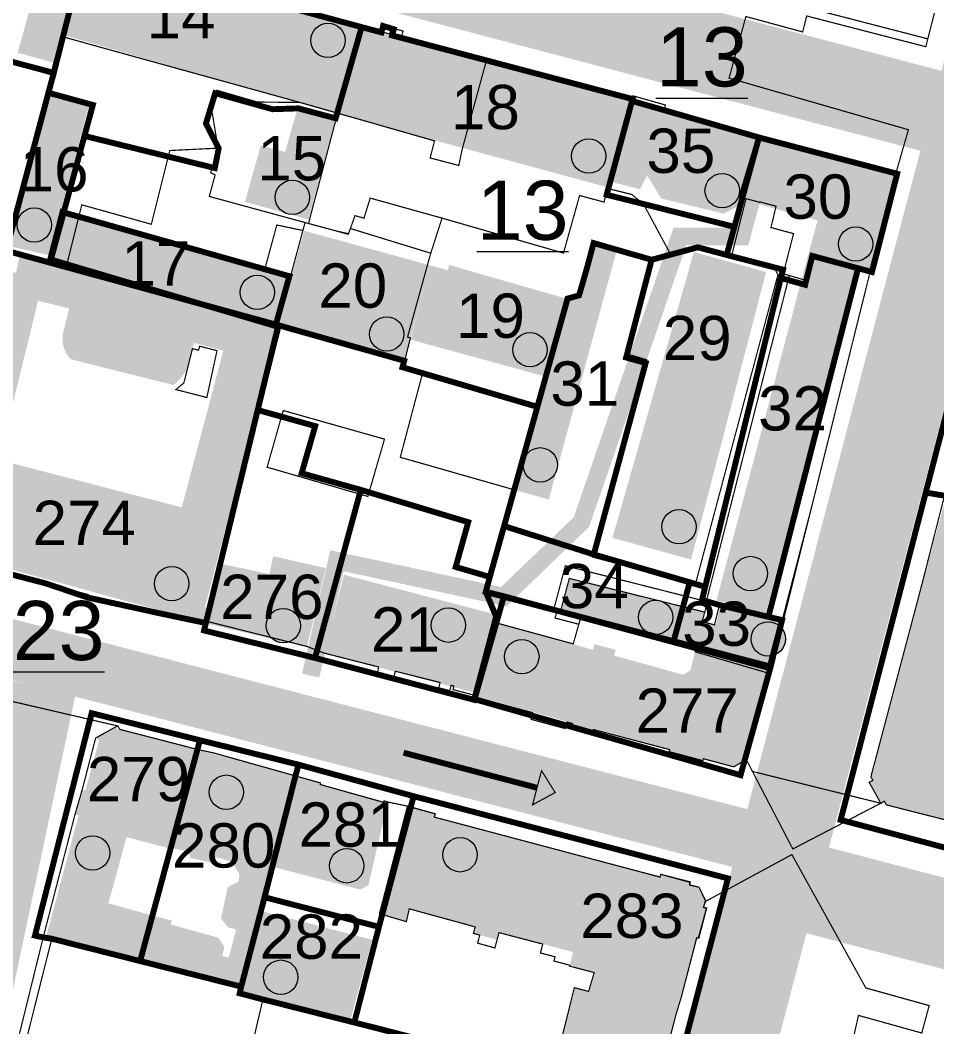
# Model space of a CAD drawing. Header units: millimetres. Extents: x 21689 to 31331, y 37531 to 43751.
# Drawn here: x 25966.4 to 26121.6, y 42429.8 to 42600.2 of the extents above; entities that cross this region are included whole.
import ezdxf

# ---------------------------------------------------------------- set-up
doc = ezdxf.new("R2010")
doc.units = ezdxf.units.MM
doc.linetypes.add('g5_084', pattern=[0.4, 0.2, -0.2])
doc.layers.add('0.1 ОКН', color=1, linetype='Continuous', lineweight=9, transparency=0.4)
doc.layers.add('00 Дороги', color=252, linetype='Continuous', lineweight=9, transparency=0.2)
for name, color, linetype, lineweight in [('0.15 - Видовые раскрытия', 22, 'Continuous', 9), ('00 границы ОКН', 1, 'Continuous', 40), ('00 номер ОКН', 7, 'Continuous', 15), ('00 Разраб границы', 5, 'g5_084', 50), ('CONTUR', 150, 'Continuous', 9)]:
    doc.layers.add(name, color=color, linetype=linetype, lineweight=lineweight)
doc.layers.add('0.16.3 - пешеходные пути', color=40, linetype='boundary')
doc.styles.get("Standard").update_dxf_attribs({"font": 'arial.ttf'})
doc.linetypes.add('474_2', pattern='A,1,-0.5,[222,geobl2.shx,S=0.1,R=0,X=0,Y=0],-0.5,3', length=5)
doc.linetypes.add('boundary', pattern='A,7,-3,[1,bnd.shx,S=1,R=0,X=0,Y=0],-3,3', length=16)

# ---------------------------------------------------------------- blocks, each defined once
blk = doc.blocks.new('участки все')
at = {"layer": 'CONTUR', "const_width": 0.2}
for points in [[(3236.11, 4877.27), (3232.31, 4862.35), (3223.67, 4829.77), (3224, 4829.16), (3223.38, 4828.82), (3225.34, 4825.28), (3203.63, 4830.66), (3202.58, 4832.67), (3206.47, 4847.25), (3208.89, 4856.35), (3223.55, 4915.27), (3223.71, 4916), (3223.62, 4916.02), (3227.65, 4931.29), (3227.74, 4931.27), (3227.92, 4931.98), (3230.02, 4939.27), (3199.66, 4948.01), (3202.52, 4958.43), (3212.12, 4955.82), (3212.81, 4958.52), (3232.96, 4953.32), (3239.21, 4977.79)], [(3210.68, 4960.5), (3233.3, 4954.65), (3232.96, 4953.32), (3212.81, 4958.52), (3212.12, 4955.82), (3202.52, 4958.43), (3199.66, 4948.01), (3230.02, 4939.27), (3227.92, 4931.98), (3227.64, 4932.04), (3227.22, 4932.16), (3227.2, 4932.07), (3226.83, 4932.16), (3222.12, 4933.41), (3221.3, 4933.64), (3219.42, 4934.14), (3219.46, 4934.25), (3218.7, 4934.47), (3218.68, 4934.34), (3216.83, 4934.83), (3216.86, 4934.89), (3216.13, 4935.11), (3216.12, 4935.02), (3211.59, 4936.22), (3208.75, 4936.97), (3208.35, 4937.08), (3208.37, 4937.15), (3207.66, 4937.37), (3207.64, 4937.27), (3207.08, 4937.41), (3204.42, 4938.18), (3188.79, 4942.93), (3188.9, 4943.45), (3183.4, 4945.01), (3183.17, 4944.2), (3158.59, 4950.96), (3144.21, 4954.93), (3144.51, 4955.95), (3142.5, 4956.51), (3142.21, 4955.47), (3104.79, 4965.8)], [(3079.58, 4927.5), (3084.69, 4945.4), (3085.46, 4948.43), (3084.86, 4948.58), (3078.73, 4950.37)], [(3074.54, 4973.73), (3090.89, 4969.63), (3086.85, 4955.03), (3085.36, 4950.56), (3084.86, 4948.58), (3078.73, 4950.37)], [(3039.71, 4874.12), (3083.91, 4862.5), (3091.21, 4860.59), (3091.06, 4860.08), (3102.01, 4857.49), (3102.14, 4857.99), (3103.66, 4857.64), (3111.18, 4855.76), (3111.31, 4856.06), (3128.24, 4851.81), (3131.15, 4850.69), (3140.35, 4848.34), (3140.2, 4847.43), (3142.97, 4846.76), (3143.18, 4847.62), (3150.75, 4845.72), (3150.54, 4844.82), (3152.39, 4844.34), (3152.63, 4845.24), (3153.09, 4845.11), (3152.94, 4844.52), (3156.76, 4843.51), (3156.62, 4842.92), (3160.08, 4841.97), (3160.18, 4842.3), (3166.45, 4840.6), (3166.16, 4839.48), (3171.91, 4837.92), (3172.2, 4839.04), (3173.15, 4838.78), (3173.06, 4838.45), (3176.62, 4837.44), (3176.71, 4837.77), (3189.62, 4834.35), (3189.52, 4834.02), (3195.24, 4832.49), (3195.32, 4832.81), (3200.46, 4831.44), (3202.58, 4832.67), (3210.45, 4817.54), (3225.34, 4825.28), (3225.94, 4825.62), (3226.29, 4825), (3249.97, 4818.98)], [(3232.28, 4786.4), (3233.53, 4791.04), (3222.81, 4794.02), (3210.3, 4816.59), (3195.74, 4808.7), (3194.56, 4811.07), (3192.99, 4811.47), (3193.11, 4811.96), (3188.1, 4813.25), (3187.99, 4812.8), (3186.01, 4813.31), (3173.4, 4816.66), (3164.26, 4819.09), (3149.76, 4822.94), (3149.95, 4823.48), (3145.34, 4824.78), (3142.06, 4825.45), (3141.27, 4825.68), (3141.22, 4825.42), (3130.47, 4828.45), (3130.53, 4828.71), (3113.25, 4833.57), (3112.5, 4833.78), (3109.71, 4834.38), (3096.56, 4837.78), (3096.16, 4838.37), (3070.68, 4844.29)], [(3249.97, 4818.98), (3226.29, 4825), (3225.94, 4825.62), (3225.34, 4825.28), (3223.38, 4828.82), (3224, 4829.16), (3223.67, 4829.77), (3232.31, 4862.35), (3236.11, 4877.27)], [(3062.43, 4768.31), (3072.04, 4815.24), (3067.13, 4816.43), (3069.58, 4828.09), (3071.78, 4836.71), (3073.6, 4843.61), (3096.16, 4838.37), (3092.46, 4836.31), (3090.18, 4827.54), (3088.97, 4823.39), (3083.59, 4802.58), (3056.91, 4694.27)], [(3170.87, 4783.6), (3173.48, 4794.07), (3175.89, 4793.43), (3176.84, 4796.62), (3172.65, 4797.72), (3172.7, 4797.87), (3170.03, 4798.57), (3170.22, 4799.29), (3167.74, 4799.94), (3168.13, 4801.44), (3160.73, 4803.38), (3160.03, 4800.79), (3157.11, 4801.6), (3157.48, 4802.96), (3156.4, 4803.25), (3156.69, 4804.35), (3145.54, 4807.41), (3145.05, 4805.24), (3140.49, 4806.58), (3145.23, 4824.77), (3145.23, 4824.77), (3149.95, 4823.48), (3149.76, 4822.94), (3164.26, 4819.09), (3173.4, 4816.66), (3186.01, 4813.31), (3187.96, 4812.78), (3187.99, 4812.8), (3188.1, 4813.25), (3193, 4811.91), (3192.97, 4811.43), (3194.56, 4811.07), (3195.66, 4808.82), (3195.33, 4807.63), (3195.83, 4807.5), (3194.46, 4802.46), (3194.18, 4802.53), (3191.6, 4792.54), (3191.6, 4792.53), (3190.69, 4789.54), (3190, 4786.89)], [(3188.16, 4779.8), (3190.69, 4789.54), (3191.6, 4792.53), (3194.2, 4802.51), (3194.55, 4802.43), (3195.88, 4807.55), (3195.36, 4807.68), (3195.54, 4808.29), (3195.74, 4808.7), (3210.29, 4816.59), (3210.29, 4816.59), (3222.81, 4794.01), (3233.53, 4791.03), (3232.28, 4786.39), (3221.57, 4789.37), (3219.32, 4779.5)]]:
    blk.add_lwpolyline(points, dxfattribs=at)
for points in [[(3086.85, 4955.03), (3090.89, 4969.63), (3095.53, 4968.35), (3098.44, 4967.55), (3098.75, 4968.72), (3105.12, 4967.03), (3104.79, 4965.8), (3142.21, 4955.47), (3142.5, 4956.51), (3144.51, 4955.95), (3144.21, 4954.93), (3158.59, 4950.96), (3154.52, 4936.04), (3153.92, 4933.22), (3149.07, 4934.5), (3149.82, 4937.38), (3137.57, 4940.89), (3127.39, 4943.79), (3091.47, 4953.73), (3086.85, 4955.03)], [(3151.08, 4924.31), (3138.93, 4927.7), (3137.88, 4924.3), (3136.35, 4924.73), (3135.58, 4922.55), (3135.25, 4921.67), (3132.97, 4922.19), (3128.49, 4923.4), (3133.42, 4942.07), (3137.57, 4940.89), (3149.82, 4937.38), (3149.07, 4934.5), (3153.92, 4933.22), (3154.52, 4936.04), (3158.59, 4950.96), (3183.17, 4944.2), (3178.5, 4927.02), (3174.37, 4928.14), (3171.64, 4918.39), (3151.08, 4924.31)], [(3113.01, 4945.94), (3119.8, 4943.96), (3127.08, 4943.88), (3127.39, 4943.79), (3133.42, 4942.07), (3128.49, 4923.4), (3127.9, 4923.56), (3111.7, 4927.98), (3112.68, 4931.62), (3111.94, 4932.01), (3113.18, 4936.15), (3112.13, 4942.52), (3113.01, 4945.94)], [(3179.13, 4929.33), (3183.17, 4944.2), (3183.4, 4945.01), (3188.9, 4943.45), (3188.79, 4942.93), (3204.42, 4938.18), (3201.97, 4930.04), (3201.33, 4927.89), (3202.53, 4927.59), (3200.1, 4917.94), (3194.58, 4919.39), (3191.98, 4918.59), (3189.89, 4917.95), (3185.16, 4926.73), (3183.17, 4928.32), (3179.13, 4929.33)], [(3204.42, 4938.18), (3207.08, 4937.41), (3207.64, 4937.27), (3207.66, 4937.37), (3208.37, 4937.15), (3208.35, 4937.08), (3208.75, 4936.97), (3211.59, 4936.22), (3216.12, 4935.02), (3216.13, 4935.11), (3216.86, 4934.89), (3216.83, 4934.83), (3218.68, 4934.34), (3218.7, 4934.47), (3219.46, 4934.25), (3219.42, 4934.14), (3221.3, 4933.64), (3222.12, 4933.41), (3226.83, 4932.16), (3227.2, 4932.07), (3227.22, 4932.16), (3227.64, 4932.04), (3227.91, 4931.98), (3227.65, 4931.29), (3223.62, 4916.02), (3223.71, 4916), (3223.6, 4915.49), (3213.71, 4917.66), (3212.7, 4913.76), (3209.86, 4914.59), (3208.83, 4914.88), (3210.58, 4921.68), (3209.43, 4921.99), (3206.76, 4922.72), (3207.16, 4924.38), (3207.62, 4926.33), (3204.88, 4927.05), (3204.84, 4926.97), (3204.67, 4927.02), (3204.13, 4927.19), (3202.53, 4927.59), (3201.33, 4927.89), (3201.97, 4930.04), (3204.42, 4938.18)], [(3127.9, 4923.56), (3111.7, 4927.98), (3112.68, 4931.62), (3111.94, 4932.01), (3113.18, 4936.15), (3105.01, 4935.75), (3101.89, 4923.27), (3090.12, 4926.56), (3089.68, 4924.82), (3087.47, 4915.98), (3123.25, 4906.31), (3125.51, 4914.67), (3121.16, 4915.91), (3123.12, 4923.14), (3127.54, 4922.22), (3127.9, 4923.56)], [(3136.35, 4924.73), (3137.88, 4924.3), (3138.93, 4927.7), (3151.08, 4924.31), (3149.18, 4918.37), (3135.58, 4922.55), (3136.35, 4924.73)], [(3145.74, 4904.05), (3144.68, 4899.82), (3123.25, 4906.31), (3127.9, 4923.56), (3135.22, 4921.58), (3135.58, 4922.55), (3149.18, 4918.37), (3148.64, 4916.45), (3145.25, 4904.18), (3145.74, 4904.05)], [(3186.48, 4916.91), (3191.98, 4918.59), (3194.58, 4919.39), (3207.24, 4916.07), (3207.94, 4914.73), (3193.97, 4862.36), (3176.47, 4866.97), (3179.88, 4878.69), (3185.73, 4900.33), (3182.34, 4901.35), (3186.48, 4916.91)], [(3077.25, 4918.74), (3123.25, 4906.31), (3123.84, 4906.12), (3111.31, 4856.06), (3111.18, 4855.76), (3103.66, 4857.64), (3102.14, 4857.99), (3102.01, 4857.49), (3091.06, 4860.08), (3091.21, 4860.59), (3083.91, 4862.5), (3063.68, 4867.82), (3077.25, 4918.74)], [(3209.86, 4914.59), (3212.7, 4913.76), (3213.71, 4917.66), (3223.6, 4915.49), (3223.55, 4915.27), (3213.86, 4876.3), (3208.69, 4856.39), (3206.46, 4856.82), (3198.05, 4858.88), (3195.99, 4859.38), (3195.81, 4859.43), (3209.86, 4914.59)], [(3108.85, 4902.22), (3109.89, 4901.96), (3110.07, 4902.63), (3113, 4901.88), (3111.28, 4893.95), (3106.05, 4895.29), (3107.39, 4896.4), (3108.85, 4902.22)], [(3163.23, 4878.35), (3144.02, 4883.83), (3147.78, 4898.02), (3167.07, 4892.36), (3163.23, 4878.35)], [(3124.21, 4891.75), (3141.35, 4886.9), (3138.53, 4877.2), (3123.4, 4881.6), (3121.48, 4882.15), (3124.21, 4891.75)], [(3195.99, 4859.38), (3195.81, 4859.43), (3171.96, 4865.47), (3170.03, 4858.2), (3170.65, 4858.05), (3170.21, 4856.63), (3174.24, 4855.57), (3174.6, 4856.83), (3171.13, 4857.74), (3172.63, 4863.33), (3195.56, 4857.62), (3195.99, 4859.38)], [(3172.63, 4863.33), (3195.56, 4857.62), (3195.1, 4856.03), (3197.19, 4855.45), (3198.05, 4858.88), (3206.46, 4856.82), (3208.89, 4856.35), (3206.47, 4847.25), (3193.94, 4850.91), (3194.18, 4851.67), (3171.13, 4857.74), (3172.63, 4863.33)], [(3174.6, 4856.83), (3174.24, 4855.57), (3173.29, 4852.25), (3160.13, 4855.84), (3156.91, 4844.01), (3156.76, 4843.51), (3156.62, 4842.92), (3160.08, 4841.97), (3160.18, 4842.3), (3166.45, 4840.6), (3166.16, 4839.48), (3171.91, 4837.92), (3172.2, 4839.04), (3173.15, 4838.78), (3173.06, 4838.45), (3176.62, 4837.44), (3176.71, 4837.77), (3189.62, 4834.35), (3189.52, 4834.02), (3195.24, 4832.49), (3195.32, 4832.81), (3200.46, 4831.44), (3202.58, 4832.67), (3206.47, 4847.25), (3193.94, 4850.91), (3194.18, 4851.67), (3174.6, 4856.83)], [(3203.63, 4830.66), (3225.33, 4825.28), (3210.45, 4817.54), (3203.63, 4830.66)], [(3085.04, 4802.35), (3100, 4798.57), (3117.1, 4794.24), (3116.84, 4793.12), (3120.79, 4792.17), (3117.94, 4779.99), (3114.88, 4780.71), (3113.06, 4772.57), (3118.8, 4771.2), (3113.34, 4749.28), (3116.1, 4748.57), (3115.24, 4745.25), (3109.85, 4746.64), (3109.56, 4746.15), (3106.47, 4744.14), (3105.65, 4743.52), (3104.55, 4743.05), (3103.22, 4743.28), (3094.14, 4745.85), (3086.05, 4748.8), (3075.54, 4752.51), (3074.08, 4753.39), (3073.04, 4754.67), (3085.04, 4802.35)], [(3120.77, 4792.08), (3118.02, 4780.31), (3118.15, 4780.28), (3121.47, 4779.48), (3120.64, 4775.48), (3142.78, 4770.38), (3144.15, 4776.58), (3145.53, 4781.79), (3146.36, 4785.59), (3120.77, 4792.08)]]:
    blk.add_lwpolyline(points, close=True, dxfattribs=at)
blk = doc.blocks.new('стрелка вид улицы')
at = {"layer": '0.15 - Видовые раскрытия', "linetype": '474_2'}
h = blk.add_hatch(color=256, dxfattribs=at)
h.dxf.hatch_style = 1
h.paths.add_polyline_path([(-23.36, -2.99), (-23.36, 2.99), (-26.54, 0)])
at = {"layer": '0.15 - Видовые раскрытия', "const_width": 0.2}
blk.add_lwpolyline([(-23.36, -2.99), (-23.36, 2.99), (-26.54, 0), (-23.36, -2.99)], dxfattribs=at)
at = {"layer": '0.15 - Видовые раскрытия', "linetype": '474_2', "const_width": 1}
blk.add_lwpolyline([(-23.36, 0), (0, 0)], dxfattribs=at)

msp = doc.modelspace()

# ---------------------------------------------------------------- hatches: boundary and pattern name
at = {"layer": '0.1 ОКН', "transparency": 33554585}
h = msp.add_hatch(color=1, dxfattribs=at)
h.dxf.hatch_style = 1
h.paths.add_polyline_path([(25977.42, 42612.02), (25959.28, 42616.85), (25957.18, 42608.97), (25969.1, 42605.79), (25966.01, 42594.63), (25972.55, 42592.89), (25973.77, 42597.64)])
h = msp.add_hatch(color=1, dxfattribs=at)
h.dxf.hatch_style = 1
h.paths.add_polyline_path([(26024.23, 42599), (25977.42, 42612.02), (25973.77, 42597.64), (26020.04, 42584.32)])
at = {"layer": '0.1 ОКН', "transparency": 33554687}
h = msp.add_hatch(color=2, dxfattribs=at)
h.dxf.hatch_style = 1
edge = h.paths.add_edge_path()
edge.add_arc((26018.53, 42596.74), 2.91, 0, 360)
at = {"layer": '0.1 ОКН', "transparency": 33554585}
h = msp.add_hatch(color=1, dxfattribs=at)
h.dxf.hatch_style = 1
h.paths.add_polyline_path([(26069.9, 42586.49), (26024.23, 42599), (26020.04, 42584.32), (26065.95, 42571.86)])
h = msp.add_hatch(color=1, dxfattribs=at)
h.dxf.hatch_style = 1
h.paths.add_polyline_path([(25978.15, 42585.98), (25971.26, 42587.88), (25964.59, 42561.94), (25971.33, 42560.38)])
h = msp.add_hatch(color=1, dxfattribs=at)
h.dxf.hatch_style = 1
h.paths.add_polyline_path([(26019.8, 42583.39), (26013.35, 42585.09), (26011.27, 42577.85), (26007.17, 42578.98), (26004.48, 42569.43), (26015.26, 42566.43)])
h = msp.add_hatch(color=1, dxfattribs=at)
h.dxf.hatch_style = 1
h.paths.add_polyline_path([(26091.55, 42580.4), (26069.82, 42586.21), (26066.22, 42572.88), (26071.33, 42571.55), (26072.54, 42573.92), (26074.93, 42569.99), (26085.45, 42567.44), (26088.14, 42568.75)])
at = {"layer": '0.1 ОКН', "transparency": 33554687}
h = msp.add_hatch(color=2, dxfattribs=at)
h.dxf.hatch_style = 1
edge = h.paths.add_edge_path()
edge.add_arc((26062.67, 42577.17), 2.91, 0, 360)
at = {"layer": '0.1 ОКН', "transparency": 33554585}
h = msp.add_hatch(color=1, dxfattribs=at)
h.dxf.hatch_style = 1
h.paths.add_polyline_path([(26114.62, 42574.33), (26091.55, 42580.4), (26089.13, 42572.14), (26092, 42571.35), (26091.34, 42569.03), (26101.4, 42566.29), (26099.76, 42560.28), (26110.28, 42557.65)])
at = {"layer": '0.1 ОКН', "transparency": 33554687}
h = msp.add_hatch(color=2, dxfattribs=at)
h.dxf.hatch_style = 1
edge = h.paths.add_edge_path()
edge.add_arc((26012.5, 42570.19), 2.91, 0, 360)
h = msp.add_hatch(color=2, dxfattribs=at)
h.dxf.hatch_style = 1
edge = h.paths.add_edge_path()
edge.add_arc((26085.25, 42571.32), 2.91, 0, 360)
h = msp.add_hatch(color=2, dxfattribs=at)
h.dxf.hatch_style = 1
edge = h.paths.add_edge_path()
edge.add_arc((25968.84, 42565.51), 2.91, 0, 360)
at = {"layer": '0.1 ОКН', "transparency": 33554585}
h = msp.add_hatch(color=1, dxfattribs=at)
h.dxf.hatch_style = 1
h.paths.add_polyline_path([(26012, 42556.84), (25973.61, 42567.69), (25971.53, 42559.68), (26009.72, 42548.67)])
h = msp.add_hatch(color=1, dxfattribs=at)
h.dxf.hatch_style = 1
h.paths.add_polyline_path([(26035.72, 42558.71), (26014.49, 42564.53), (26010.03, 42548.58), (26031.56, 42542.61)])
at = {"layer": '0.1 ОКН', "transparency": 33554687}
h = msp.add_hatch(color=2, dxfattribs=at)
h.dxf.hatch_style = 1
edge = h.paths.add_edge_path()
edge.add_arc((26107.84, 42562.28), 2.91, 0, 360)
at = {"layer": '0.1 ОКН', "transparency": 33554585}
h = msp.add_hatch(color=1, dxfattribs=at)
h.dxf.hatch_style = 1
h.paths.add_polyline_path([(26061.03, 42553.59), (26059.08, 42553.05), (26050.05, 42520.68), (26055.91, 42519.04), (26067.43, 42561.31), (26063.49, 42562.45)])
h = msp.add_hatch(color=1, dxfattribs=at)
h.dxf.hatch_style = 1
h.paths.add_polyline_path([(26092.68, 42557.55), (26080.46, 42560.94), (26066.68, 42512.56), (26080, 42508.88)])
h = msp.add_hatch(color=1, dxfattribs=at)
h.dxf.hatch_style = 1
edge = h.paths.add_edge_path()
edge.add_line((25993.79, 42517.72), (25962.86, 42525.74))
edge.add_line((25962.86, 42525.74), (25950.9, 42511.07))
edge.add_line((25950.9, 42511.07), (25997.84, 42498.15))
edge.add_line((25997.84, 42498.15), (25998.48, 42500.64))
edge.add_line((25998.48, 42500.64), (25997.73, 42500.84))
edge.add_line((25997.73, 42500.84), (26010.13, 42548.54))
edge.add_line((26010.13, 42548.54), (25966.44, 42560.52))
edge.add_line((25966.44, 42560.52), (25965.72, 42557.41))
edge.add_line((25965.72, 42557.41), (25963.25, 42557.98))
edge.add_line((25963.25, 42557.98), (25950.9, 42511.07))
edge.add_line((25950.9, 42511.07), (25962.86, 42525.74))
edge.add_line((25962.86, 42525.74), (25969.47, 42552.68))
edge.add_line((25969.47, 42552.68), (25974.73, 42551.39))
edge.add_line((25974.73, 42551.39), (25973.64, 42546.96))
edge.add_arc((25978.81, 42546.32), 5.21, 172.9756, 222.8443)
edge.add_line((25974.99, 42542.78), (25992.37, 42538.42))
edge.add_arc((25986.48, 42545.75), 9.41, 308.7492, 330.0721)
edge.add_line((25994.63, 42541.06), (25995.83, 42545.57))
edge.add_line((25995.83, 42545.57), (26000.82, 42544.24))
edge.add_line((26000.82, 42544.24), (25993.79, 42517.72))
h = msp.add_hatch(color=1, dxfattribs=at)
h.dxf.hatch_style = 1
h.paths.add_polyline_path([(26107.92, 42558.23), (26099.76, 42560.28), (26084.28, 42501.92), (26092.61, 42499.73)])
h = msp.add_hatch(color=1, dxfattribs=at)
h.dxf.hatch_style = 1
h.paths.add_polyline_path([(26058.92, 42553.03), (26039.02, 42558.75), (26038.83, 42557.85), (26035.72, 42558.71), (26032.54, 42546.1), (26055.26, 42539.88)])
at = {"layer": '0.1 ОКН', "transparency": 33554687}
h = msp.add_hatch(color=2, dxfattribs=at)
h.dxf.hatch_style = 1
edge = h.paths.add_edge_path()
edge.add_arc((26006.57, 42554.1), 2.91, 0, 360)
h = msp.add_hatch(color=2, dxfattribs=at)
h.dxf.hatch_style = 1
edge = h.paths.add_edge_path()
edge.add_arc((26028.49, 42547.05), 2.91, 0, 360)
h = msp.add_hatch(color=2, dxfattribs=at)
h.dxf.hatch_style = 1
edge = h.paths.add_edge_path()
edge.add_arc((26052.73, 42544.4), 2.91, 0, 360)
h = msp.add_hatch(color=2, dxfattribs=at)
h.dxf.hatch_style = 1
edge = h.paths.add_edge_path()
edge.add_arc((26054.46, 42524.91), 2.91, 0, 360)
at = {"layer": '0.1 ОКН', "transparency": 33554585}
h = msp.add_hatch(color=1, dxfattribs=at)
h.dxf.hatch_style = 1
h.paths.add_polyline_path([(26110.41, 42472.13), (26110.72, 42471.47), (26110.13, 42471.14), (26112.08, 42467.64), (26112.69, 42467.98), (26113.03, 42467.36), (26136.72, 42461.33), (26136.6, 42460.85), (26141.83, 42459.51), (26141.93, 42459.9), (26149.2, 42458.08), (26149.1, 42457.69), (26154.33, 42456.36), (26154.5, 42457.03), (26161.38, 42481.19), (26169.99, 42513.15), (26152.96, 42514.67), (26138.88, 42516.99), (26137.22, 42510.3), (26140, 42509.81), (26139.76, 42507.97), (26140.53, 42506.94), (26141.11, 42506.75), (26146.29, 42506.09), (26145.41, 42503.26), (26145.01, 42503.34), (26140.52, 42486.5), (26129.02, 42489.43), (26131.18, 42497.69), (26134, 42497), (26134.58, 42497.41), (26135.54, 42500.86), (26134.78, 42501.66), (26137.22, 42510.3), (26138.88, 42516.99), (26135.9, 42517.48), (26123.16, 42519.58), (26118.09, 42500.9)])
at = {"layer": '0.1 ОКН', "transparency": 33554687}
h = msp.add_hatch(color=2, dxfattribs=at)
h.dxf.hatch_style = 1
edge = h.paths.add_edge_path()
edge.add_arc((26077.94, 42514.43), 2.91, 0, 360)
at = {"layer": '0.1 ОКН', "transparency": 33554585}
h = msp.add_hatch(color=1, dxfattribs=at)
h.dxf.hatch_style = 1
h.paths.add_polyline_path([(26008.63, 42506.43), (26000.35, 42508.18), (25997.85, 42498.07), (26014.98, 42494.12), (26018.14, 42507.45), (26009.26, 42509.45)])
at = {"layer": '0.1 ОКН', "transparency": 33554687}
h = msp.add_hatch(color=2, dxfattribs=at)
h.dxf.hatch_style = 1
edge = h.paths.add_edge_path()
edge.add_arc((26090.03, 42506.52), 2.91, 0, 360)
h = msp.add_hatch(color=2, dxfattribs=at)
h.dxf.hatch_style = 1
edge = h.paths.add_edge_path()
edge.add_arc((25992.1, 42504.8), 2.91, 0, 360)
at = {"layer": '0.1 ОКН', "transparency": 33554585}
h = msp.add_hatch(color=1, dxfattribs=at)
h.dxf.hatch_style = 1
h.paths.add_polyline_path([(26047.16, 42499.51), (26021.25, 42506.31), (26017.91, 42493.05), (26043.58, 42486.29)])
h = msp.add_hatch(color=1, dxfattribs=at)
h.dxf.hatch_style = 1
h.paths.add_polyline_path([(26078.65, 42500.99), (26059.3, 42505.75), (26057.89, 42500.07), (26077.03, 42495.06)])
at = {"layer": '0.1 ОКН', "transparency": 33554687}
h = msp.add_hatch(color=2, dxfattribs=at)
h.dxf.hatch_style = 1
edge = h.paths.add_edge_path()
edge.add_arc((26073.99, 42499.11), 2.91, 0, 360)
at = {"layer": '0.1 ОКН', "transparency": 33554585}
h = msp.add_hatch(color=1, dxfattribs=at)
h.dxf.hatch_style = 1
h.paths.add_polyline_path([(26095.39, 42498.65), (26084.96, 42501.14), (26084.21, 42497.93), (26081.97, 42498.52), (26082.33, 42500), (26078.65, 42500.99), (26077.03, 42495.06), (26093.33, 42490.79)])
at = {"layer": '0.1 ОКН', "transparency": 33554687}
h = msp.add_hatch(color=2, dxfattribs=at)
h.dxf.hatch_style = 1
edge = h.paths.add_edge_path()
edge.add_arc((26010.97, 42497.71), 2.91, 0, 360)
h = msp.add_hatch(color=2, dxfattribs=at)
h.dxf.hatch_style = 1
edge = h.paths.add_edge_path()
edge.add_arc((26038.92, 42497.78), 2.91, 0, 360)
at = {"layer": '0.1 ОКН', "transparency": 33554585}
h = msp.add_hatch(color=1, dxfattribs=at)
h.dxf.hatch_style = 1
h.paths.add_polyline_path([(26063.38, 42493.62), (26047.02, 42498.16), (26043.34, 42485.25), (26046.86, 42484.25), (26047.02, 42484.82), (26059.85, 42481.2), (26059.71, 42480.67), (26063.26, 42479.68), (26063.45, 42480.31), (26076.32, 42476.78), (26076.21, 42476.29), (26081.91, 42474.77), (26082.07, 42475.26), (26087.36, 42473.74), (26089.02, 42474.79), (26093.38, 42490.48), (26080.8, 42493.88), (26079.87, 42490.13), (26078.7, 42489.38), (26066.96, 42492.63), (26067.23, 42493.59), (26063.65, 42494.58)])
at = {"layer": '0.1 ОКН', "transparency": 33554687}
h = msp.add_hatch(color=2, dxfattribs=at)
h.dxf.hatch_style = 1
edge = h.paths.add_edge_path()
edge.add_arc((26093.04, 42495.45), 2.91, 0, 360)
h = msp.add_hatch(color=2, dxfattribs=at)
h.dxf.hatch_style = 1
edge = h.paths.add_edge_path()
edge.add_arc((26051.34, 42492.45), 2.91, 0, 360)
at = {"layer": '0.1 ОКН', "transparency": 33554585}
h = msp.add_hatch(color=1, dxfattribs=at)
h.dxf.hatch_style = 1
h.paths.add_polyline_path([(25982.69, 42480.71), (25979.39, 42478.74), (25979.79, 42478.25), (25977.48, 42469.78), (25976.93, 42469.88), (25975.72, 42465.73), (25976.32, 42465.59), (25975.94, 42464.15), (25991.89, 42459.94), (25996.43, 42476.7), (25982.92, 42480.15)])
h = msp.add_hatch(color=1, dxfattribs=at)
h.dxf.hatch_style = 1
h.paths.add_polyline_path([(25994.85, 42459.46), (25995.39, 42458.36), (25998.94, 42457.56), (25999.19, 42458.61), (26002.24, 42457.75), (26003.55, 42455.6), (26003.39, 42454.36), (26001.55, 42453.41), (26000.43, 42448.14), (26001.64, 42446.62), (26003, 42446.3), (26001.74, 42441.51), (26000.63, 42441.8), (26001.02, 42443.25), (26000, 42444.88), (25991.93, 42447.1), (25992.12, 42447.78), (25988.87, 42448.64), (25986.76, 42440.99), (26003.85, 42436.6), (26013.06, 42472.36), (25996.43, 42476.7), (25992.09, 42460.05)])
at = {"layer": '0.1 ОКН', "transparency": 33554687}
h = msp.add_hatch(color=2, dxfattribs=at)
h.dxf.hatch_style = 1
edge = h.paths.add_edge_path()
edge.add_arc((26001.33, 42469.51), 2.91, 0, 360)
at = {"layer": '0.1 ОКН', "transparency": 33554585}
h = msp.add_hatch(color=1, dxfattribs=at)
h.dxf.hatch_style = 1
h.paths.add_polyline_path([(26009.35, 42456.83), (26024.02, 42453.03), (26025.37, 42453.76), (26028.63, 42467.78), (26017.18, 42470.9), (26017.24, 42471.12), (26013.42, 42472.27)])
h = msp.add_hatch(color=1, dxfattribs=at)
h.dxf.hatch_style = 1
h.paths.add_polyline_path([(26032.29, 42449.78), (26043.44, 42446.71), (26043.15, 42445.62), (26047.15, 42444.52), (26047.47, 42445.75), (26050.7, 42444.9), (26060.03, 42442.45), (26059.45, 42440.23), (26063.59, 42438.98), (26062.64, 42435.79), (26060.21, 42436.42), (26059.54, 42433.88), (26059.68, 42433.84), (26057.62, 42425.95), (26055.59, 42426.48), (26054.49, 42422.26), (26073.57, 42416.99), (26080.94, 42444.87), (26081.29, 42444.78), (26082.58, 42449.85), (26082.13, 42449.99), (26082.41, 42451.18), (26081.31, 42453.42), (26079.75, 42453.78), (26079.75, 42454.26), (26074.8, 42455.62), (26074.7, 42455.12), (26036.74, 42465.3), (26036.89, 42465.96), (26032.57, 42467.07), (26027.72, 42448.81), (26031.79, 42447.61)])
h = msp.add_hatch(color=1, dxfattribs=at)
h.dxf.hatch_style = 1
h.paths.add_polyline_path([(25972.94, 42452.94), (25970.83, 42444.99), (25986.75, 42440.95), (25988.87, 42448.64), (25981.38, 42450.7), (25984.44, 42461.9), (25975.94, 42464.15)])
at = {"layer": '0.1 ОКН', "transparency": 33554687}
h = msp.add_hatch(color=2, dxfattribs=at)
h.dxf.hatch_style = 1
edge = h.paths.add_edge_path()
edge.add_arc((25978.7, 42459.24), 2.91, 0, 360)
h = msp.add_hatch(color=2, dxfattribs=at)
h.dxf.hatch_style = 1
edge = h.paths.add_edge_path()
edge.add_arc((26040.9, 42458.91), 2.91, 0, 360)
h = msp.add_hatch(color=2, dxfattribs=at)
h.dxf.hatch_style = 1
edge = h.paths.add_edge_path()
edge.add_arc((26021.72, 42457.05), 2.91, 0, 360)
at = {"layer": '0.1 ОКН', "transparency": 33554585}
h = msp.add_hatch(color=1, dxfattribs=at)
h.dxf.hatch_style = 1
h.paths.add_polyline_path([(26003.64, 42435.46), (26022.26, 42430.75), (26026.04, 42444.53), (26007.38, 42449.36)])
at = {"layer": '0.1 ОКН', "transparency": 33554687}
h = msp.add_hatch(color=2, dxfattribs=at)
h.dxf.hatch_style = 1
edge = h.paths.add_edge_path()
edge.add_arc((26010.55, 42438.2), 2.91, 0, 360)

# ---------------------------------------------------------------- linework, layer by layer
at = {"layer": '0.1 ОКН', "color": 7, "transparency": 33554687}
for centre in [(26018.53, 42596.74), (26062.67, 42577.17), (26012.5, 42570.19), (26085.25, 42571.32), (25968.84, 42565.51), (26107.84, 42562.28), (26006.57, 42554.1), (26028.49, 42547.05), (26052.73, 42544.4), (26054.46, 42524.91), (26077.94, 42514.43), (26090.03, 42506.52), (25992.1, 42504.8), (26073.99, 42499.11), (26010.97, 42497.71), (26038.92, 42497.78), (26093.04, 42495.45), (26051.34, 42492.45), (26001.33, 42469.51), (25978.7, 42459.24), (26040.9, 42458.91), (26021.72, 42457.05), (26010.55, 42438.2)]:
    msp.add_circle(centre, 2.91, dxfattribs=at)
at = {"layer": '0.16.3 - пешеходные пути', "color": 40, "true_color": 0xf8d731, "transparency": 33554687, "const_width": 3, "flags": 128}
msp.add_lwpolyline([(26092.96, 42580.03), (26088.52, 42563.55), (26078.09, 42563.55), (26061.43, 42515.24), (26048.29, 42502.6), (26020.05, 42508.68), (26015.61, 42489.25)], dxfattribs=at)
at = {"layer": '00 границы ОКН', "const_width": 1, "flags": 128}
for points in [[(25956.01, 42618.46), (25977.66, 42612.96), (25972.13, 42591.25), (25963.77, 42593.48), (25964.18, 42595.12), (25951.14, 42598.6), (25956.01, 42618.46)], [(25977.66, 42612.96), (25985.27, 42610.84), (25991.57, 42609.14), (25991.21, 42607.92), (26024.23, 42599), (26019.83, 42583.56), (26013.54, 42585.24), (26009.15, 42585.1), (25999.45, 42587.81), (25997.88, 42582.68), (26000.04, 42578.48), (25999.38, 42575.14), (25977.32, 42580.58), (25978.74, 42585.82), (25971.22, 42587.89), (25972.13, 42591.25), (25977.66, 42612.96)], [(25971.22, 42587.89), (25978.74, 42585.82), (25971.5, 42559.13), (25964.08, 42561.16), (25971.22, 42587.89)], [(26069.99, 42586.5), (26091.48, 42580.32), (26087.32, 42565.19), (26065.7, 42570.62), (26069.99, 42586.5)], [(26091.48, 42580.32), (26114.87, 42574.18), (26110.6, 42557.55), (26100.5, 42560.27), (26099.29, 42555.39), (26095.17, 42556.53), (26095.55, 42557.95), (26086.01, 42560.43), (26091.48, 42580.32)], [(26009.64, 42548.41), (25971.53, 42559.68), (25973.61, 42567.69), (26012, 42556.84), (26009.64, 42548.41)], [(26063.49, 42562.45), (26073.31, 42559.62), (26069, 42543.07), (26072.3, 42542.15), (26063.52, 42509.75), (26048.34, 42514.55), (26053.97, 42534.73), (26059.08, 42553.05), (26061.03, 42553.59), (26062.47, 42558.62), (26063.49, 42562.45)], [(25964.08, 42561.16), (26010.13, 42548.54), (25997.87, 42498.14), (25989.97, 42499.8), (25977.85, 42502.46), (25970.73, 42504.86), (25950.64, 42510.08), (25964.08, 42561.16)], [(26073.31, 42559.62), (26081.12, 42561.73), (26086.01, 42560.43), (26095.55, 42557.95), (26095.17, 42556.53), (26082.37, 42504.27), (26063.52, 42509.75), (26072.3, 42542.15), (26069, 42543.07), (26073.31, 42559.62)], [(26100.5, 42560.27), (26108.25, 42558.18), (26093.07, 42499.18), (26084.96, 42501.14), (26081.83, 42502.03), (26095.17, 42556.53), (26099.29, 42555.39), (26100.5, 42560.27)], [(26006.64, 42534.19), (26016.37, 42531.47), (26014.08, 42523.49), (26024.08, 42520.68), (26016.35, 42492.23), (25997.56, 42496.88), (26006.64, 42534.19)], [(26024.08, 42520.68), (26042.27, 42515.21), (26040.15, 42507.63), (26045.92, 42505.94), (26045.24, 42503.41), (26047, 42499.23), (26043.28, 42485.14), (26016.35, 42492.23), (26024.08, 42520.68)], [(26119.7, 42520.22), (26152.96, 42514.67), (26170.09, 42513.44), (26153.18, 42452.09), (26105.3, 42464.82), (26119.7, 42520.22)], [(26048.34, 42514.55), (26063.52, 42509.75), (26079.76, 42505.04), (26077.03, 42495.06), (26057.93, 42500.06), (26045.24, 42503.41), (26045.92, 42505.94), (26048.34, 42514.55)], [(26079.76, 42505.04), (26082.37, 42504.27), (26081.83, 42502.03), (26084.96, 42501.14), (26093.07, 42499.18), (26095.39, 42498.65), (26093.33, 42490.79), (26080.7, 42494.1), (26077.03, 42495.06), (26079.76, 42505.04)], [(26043.34, 42485.25), (26048.31, 42502.66), (26093.38, 42490.48), (26088.36, 42472.4), (26043.34, 42485.25)], [(25968.94, 42445.24), (25978.54, 42482.88), (25996.86, 42478.31), (25996.44, 42476.74), (25986.74, 42440.93), (25971.78, 42444.71), (25970.32, 42444.94), (25968.94, 42445.24)], [(25986.74, 42440.93), (25996.44, 42476.74), (25996.86, 42478.31), (26013.56, 42474.17), (26013.03, 42472.26), (26007.8, 42451.73), (26003.85, 42436.6), (25986.74, 42440.93)], [(26007.8, 42451.73), (26013.03, 42472.26), (26013.56, 42474.17), (26033.03, 42468.83), (26032.55, 42467.01), (26027.16, 42446.72), (26013.05, 42450.37), (26007.8, 42451.73)], [(26022.99, 42430.53), (26027.16, 42446.72), (26032.55, 42467.01), (26033.03, 42468.83), (26086.22, 42454.92), (26076.1, 42416.34), (26073.97, 42416.88), (26073.63, 42416.97), (26044.56, 42425.01), (26036.58, 42427.02), (26033.09, 42427.95), (26022.99, 42430.53)], [(26003.59, 42435.47), (26003.85, 42436.6), (26007.8, 42451.73), (26013.05, 42450.37), (26027.16, 42446.72), (26022.99, 42430.53), (26007.51, 42434.44), (26003.59, 42435.47)]]:
    msp.add_lwpolyline(points, close=True, dxfattribs=at)
at = {"layer": '00 границы ОКН', "const_width": 1}
msp.add_lwpolyline([(26119.7, 42520.22), (26152.96, 42514.67), (26170.09, 42513.44), (26153.18, 42452.09), (26105.3, 42464.82), (26119.7, 42520.22)], close=True, dxfattribs=at)
at = {"layer": '00 Дороги', "lineweight": 9}
for points, const_width in [([(27209.24, 43499.14), (27037.38, 43405.03), (26876.28, 43321.07), (26815.86, 43299.35), (26776.4, 43293.6), (26754.41, 43293.94), (26564, 43337.3), (26500.96, 43343.23), (26354.55, 43310.21), (26319.4, 43288), (26306.54, 43270.19), (26245.37, 43027.94), (26166.79, 42730.3), (26121.38, 42558.5), (26061.96, 42332.12), (25997.51, 42071.83), (25972.36, 41969.76), (25950.24, 41859.92)], 12), ([(26326.27, 43287.05), (26316.67, 43278.04), (26305.05, 43257.44), (26245.37, 43027.94), (26166.79, 42730.3), (26121.38, 42558.5), (26061.96, 42332.12), (25997.51, 42071.83), (25972.36, 41969.76), (25948.76, 41849.3)], 15), ([(25881.94, 42647.67), (26120.61, 42584.82)], 14), ([(25969.95, 42487.33), (25937.55, 42334.63), (25922.64, 42272.83), (25893.01, 42161.66), (25843.02, 41994.31), (25799.58, 41827.73), (25778.18, 41750), (25753.8, 41661.38), (25723.71, 41557.3), (25669.89, 41521.61), (25641.95, 41503.75), (25614.69, 41476.73), (25575.76, 41437.9), (25567.88, 41424.51), (25546.7, 41362.88), (25533.78, 41341.69), (25502.31, 41309.53), (25465.5, 41281.18), (25439.86, 41264.61), (25411.16, 41248.86), (25407.57, 41247.45), (25405.6, 41246.07), (25404.58, 41243.93), (25403.99, 41239.09)], 12), ([(25969.95, 42487.33), (25937.55, 42334.63), (25922.64, 42272.83), (25893.01, 42161.66), (25843.02, 41994.31), (25799.58, 41827.73), (25778.18, 41750)], 8), ([(26101.4, 42452.9), (26450.08, 42361.4), (26477.25, 42358.65), (26916.67, 42241.41), (27209.67, 42163.19), (27248.19, 42163.46), (27338.92, 42181.38), (27728.05, 42310.08), (27918.42, 42378.46), (27933.18, 42379.47), (28006.41, 42367.8), (28286.21, 42269.93), (28397.4, 42183.6), (28415.85, 42173.45), (28479.19, 42149.61), (28700.42, 42082.61), (28922.82, 42018.07), (28993.36, 42002.36), (29175.45, 42002.36), (29258.56, 41994.54), (29507.76, 41985.48)], 15)]:
    msp.add_lwpolyline(points, dxfattribs=dict(at, const_width=const_width))
for points in [[(26088.84, 42461.53, 10, 10, 0), (25838.29, 42526.51, 10, 10, 0)], [(26089.76, 42461.41, 10, 10, 0), (25848.96, 42523.74, 10, 10, 0)]]:
    msp.add_lwpolyline(points, format="xyseb", dxfattribs=at)
at = {"layer": '00 Разраб границы', "ltscale": 3, "const_width": 1}
for points in [[(25963.77, 42593.48), (25972.13, 42591.25), (25964.08, 42561.16), (25971.5, 42559.13), (26010.13, 42548.54), (26031.44, 42542.53), (26031.14, 42541.43), (26053.97, 42534.73), (26048.34, 42514.55), (26045.92, 42505.94), (26045.24, 42503.41), (26048.31, 42502.66), (26093.38, 42490.48), (26095.39, 42498.65), (26093.07, 42499.18), (26108.25, 42558.18), (26110.6, 42557.55), (26114.87, 42574.18), (26091.48, 42580.32), (26069.99, 42586.5), (26070.08, 42586.82), (26029.39, 42597.59), (26029.67, 42598.64), (26027.87, 42599.19), (26027.58, 42598.1), (26024.23, 42599), (25991.21, 42607.92)], [(25963.77, 42593.48), (25972.13, 42591.25), (25964.08, 42561.16), (25971.5, 42559.13), (26010.13, 42548.54), (26031.44, 42542.53), (26031.14, 42541.43), (26053.97, 42534.73), (26048.34, 42514.55), (26045.92, 42505.94), (26045.24, 42503.41), (26048.31, 42502.66), (26093.38, 42490.48), (26095.39, 42498.65), (26093.07, 42499.18), (26108.25, 42558.18), (26110.6, 42557.55), (26114.87, 42574.18), (26091.48, 42580.32), (26069.99, 42586.5), (26070.08, 42586.82), (26029.39, 42597.59), (26029.67, 42598.64), (26027.87, 42599.19), (26027.58, 42598.1), (26024.23, 42599), (25991.21, 42607.92)], [(26218.28, 42538.36), (26218.65, 42503.18), (26212.03, 42503.06), (26192.88, 42508.33), (26187.23, 42509.92), (26186.52, 42507.3), (26169.81, 42512.43), (26170.07, 42513.44), (26152.96, 42514.67), (26119.7, 42520.22), (26133.49, 42573.3), (26182.36, 42561.58), (26183.06, 42564.39), (26218.38, 42555.42), (26218.28, 42538.36)], [(26218.28, 42538.36), (26218.65, 42503.18), (26212.03, 42503.06), (26192.88, 42508.33), (26187.23, 42509.92), (26186.52, 42507.3), (26169.81, 42512.43), (26170.07, 42513.44), (26152.96, 42514.67), (26119.7, 42520.22), (26133.49, 42573.3), (26182.36, 42561.58), (26183.06, 42564.39), (26218.38, 42555.42), (26218.28, 42538.36)]]:
    msp.add_lwpolyline(points, dxfattribs=at)
at = {"layer": '00 Разраб границы', "ltscale": 5, "const_width": 1}
for points in [[(25950.64, 42510.08), (25970.73, 42504.86), (25977.85, 42502.46), (25989.97, 42499.8), (25997.87, 42498.14), (25997.56, 42496.88), (26016.35, 42492.23), (26043.28, 42485.14), (26043.34, 42485.25), (26088.36, 42472.4), (26093.38, 42490.48), (26048.31, 42502.66), (26045.24, 42503.41), (26045.92, 42505.94), (26048.34, 42514.55), (26053.97, 42534.73), (26031.14, 42541.43), (26031.44, 42542.53), (26010.13, 42548.54), (25971.5, 42559.13), (25964.08, 42561.16)], [(25950.64, 42510.08), (25970.73, 42504.86), (25977.85, 42502.46), (25989.97, 42499.8), (25997.87, 42498.14), (25997.56, 42496.88), (26016.35, 42492.23), (26043.28, 42485.14), (26043.34, 42485.25), (26088.36, 42472.4), (26093.38, 42490.48), (26048.31, 42502.66), (26045.24, 42503.41), (26045.92, 42505.94), (26048.34, 42514.55), (26053.97, 42534.73), (26031.14, 42541.43), (26031.44, 42542.53), (26010.13, 42548.54), (25971.5, 42559.13), (25964.08, 42561.16)], [(26076.1, 42416.34), (26086.22, 42454.92), (26033.03, 42468.83), (26013.56, 42474.17), (25996.86, 42478.31), (25978.54, 42482.88), (25968.94, 42445.24)], [(26076.1, 42416.34), (26086.22, 42454.92), (26033.03, 42468.83), (26013.56, 42474.17), (25996.86, 42478.31), (25978.54, 42482.88), (25968.94, 42445.24)], [(25968.94, 42445.24), (25970.33, 42444.94), (25971.78, 42444.71), (25986.74, 42440.93), (26003.85, 42436.6), (26003.59, 42435.47), (26007.51, 42434.44), (26022.99, 42430.53), (26028.33, 42429.18)], [(25968.94, 42445.24), (25970.33, 42444.94), (25971.78, 42444.71), (25986.74, 42440.93), (26003.85, 42436.6), (26003.59, 42435.47), (26007.51, 42434.44), (26022.99, 42430.53), (26028.33, 42429.18)]]:
    msp.add_lwpolyline(points, dxfattribs=at)

# ---------------------------------------------------------------- block references
at = {"layer": '0.15 - Видовые раскрытия', "rotation": 165.3014408360366}
msp.add_blockref('стрелка вид улицы', (26031.32, 42476.19), dxfattribs=at)
at = {"layer": 'CONTUR'}
msp.add_blockref('участки все', (22886.75, 37642.36), dxfattribs=at)

# ---------------------------------------------------------------- texts
at = {"layer": '00 номер ОКН', "color": 4, "char_height": 7.5, "attachment_point": 1}
for s, width, insert in [('{\\C7;14}', 2.5833, (25987.86, 42604.58)), ('{\\C7;18}', 2.5833, (26039.36, 42589.22)), ('{\\C7;35}', 2.5833, (26072.43, 42581.82)), ('{\\C7;15}', 2.5833, (26006.58, 42580.56)), ('{\\C7;16}', 7.5, (25966.36, 42578.68)), ('{\\C7;30}', 2.5833, (26095.62, 42574.06)), ('{\\C7;17}', 2.5833, (25983.58, 42562.74)), ('{\\C7;20}', 2.5833, (26016.91, 42559)), ('{\\C7;19}', 2.5833, (26040.21, 42553.9)), ('{\\C7;29}', 2.5833, (26075.19, 42550.13)), ('{\\C7;31}', 2.5833, (26056.17, 42542.42)), ('{\\C7;32}', 2.5833, (26091.33, 42538.23)), ('{\\C7;274}', 7.5, (25968.54, 42518.84)), ('{\\C7;34}', 2.5833, (26057.79, 42508.15)), ('{\\C7;276}', 2.5833, (26000.29, 42506.32)), ('{\\C7;33}', 2.5833, (26078.48, 42501.78)), ('{\\C7;21}', 7.5, (26025.82, 42500.8)), ('{\\C7;277}', 2.5833, (26070.6, 42487.06)), ('{\\C7;279}', 2.5833, (25977.72, 42475.48)), ('{\\C7;281}', 2.5833, (26013.55, 42467.78)), ('{\\C7;280}', 2.5833, (25992.14, 42464.25)), ('{\\C7;283}', 2.5833, (26061.23, 42452.34)), ('{\\C7;282}', 2.5833, (26006.98, 42448.82))]:
    msp.add_mtext_dynamic_manual_height_columns(s, width=width, gutter_width=12.5, heights=[0], dxfattribs=dict(at, insert=insert))
at = {"layer": '00 номер ОКН', "color": 7, "char_height": 10, "attachment_point": 1}
for s, width, insert in [('{\\L\\C1;13}', 10, (26074.04, 42598.96)), ('{\\L\\C1;13}', 10, (26043.72, 42573)), ('{\\L\\C1;423}', 2.5833, (25957.41, 42501.87))]:
    msp.add_mtext_dynamic_manual_height_columns(s, width=width, gutter_width=12.5, heights=[0], dxfattribs=dict(at, insert=insert))

doc.saveas('drawing.dxf')
